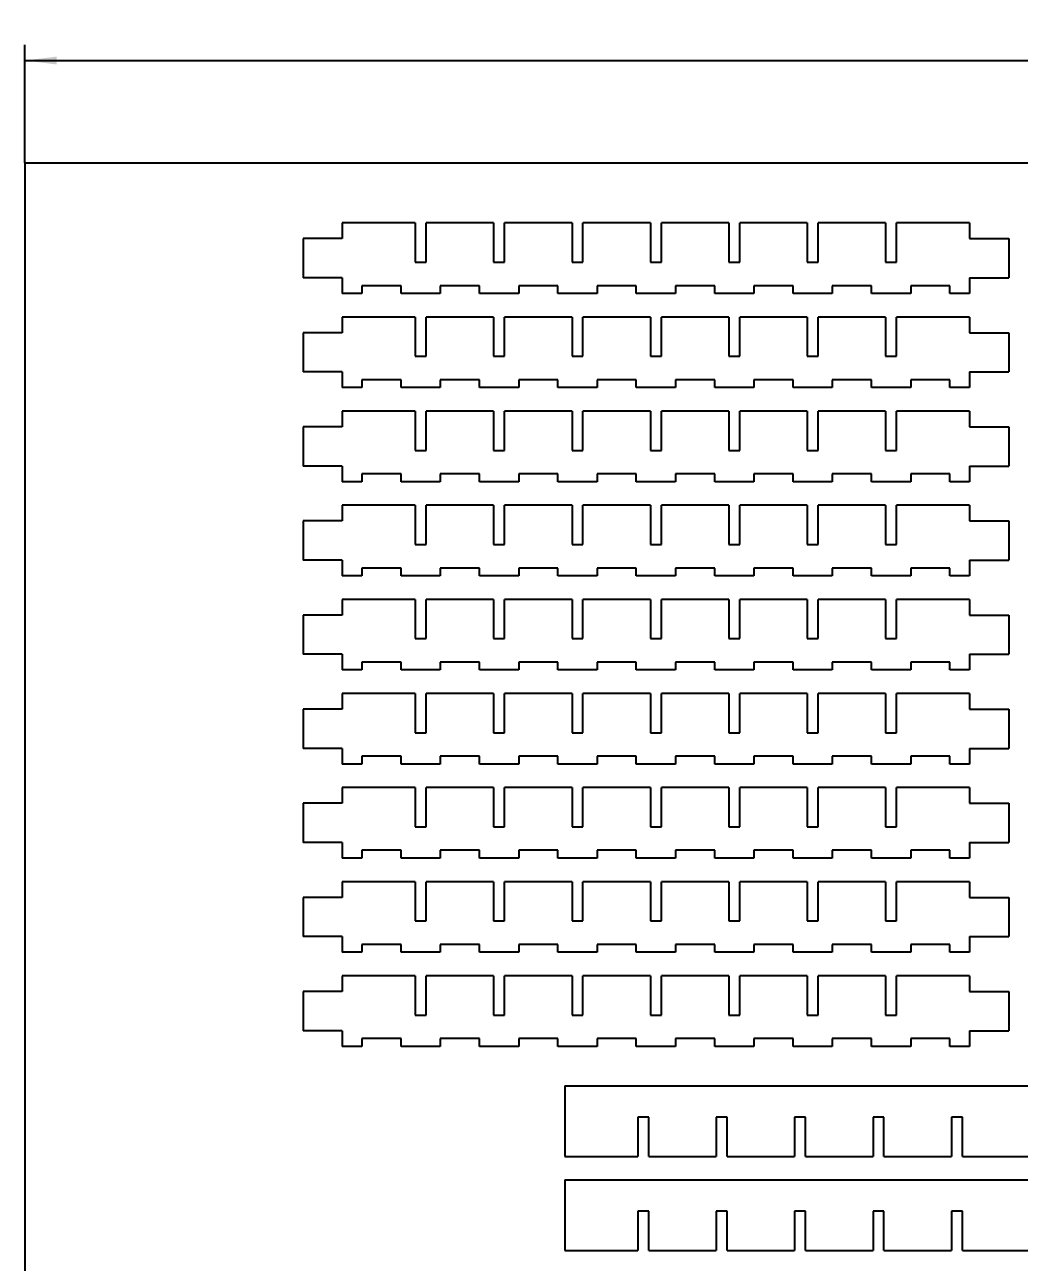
# Model space of a CAD drawing. Header units: millimetres. Extents: x 64 to 545, y 62 to 380.
# Drawn here: x 64.1 to 191, y 222.2 to 380 of the extents above; entities that cross this region are included whole.
import ezdxf

# ---------------------------------------------------------------- set-up
doc = ezdxf.new("R2010")
doc.units = ezdxf.units.MM
doc.layers.add('10', color=7, linetype='Continuous')
doc.styles.add('SLDTEXTSTYLE0', font='TXT', dxfattribs={"width": 0.7})
doc.dimstyles.new('SLDDIMSTYLE0', dxfattribs={"dimtxt": 3.5, "dimasz": 4.08, "dimexe": 0, "dimexo": 0.0625, "dimgap": 0.875, "dimtad": 2, "dimrnd": 1e-09, "dimzin": 12, "dimdsep": 46, "dimtxsty": 'SLDTEXTSTYLE0', "dimsah": 1, "dimcen": 0.09, "dimadec": 0, "dimazin": 3, "dimtfac": 1, "dimtofl": 0, "dimtmove": 0, "dimatfit": 3, "dimfxl": 1, "dimfrac": 2, "dimtolj": 1, "dimtzin": 12, "dimarcsym": 0})

# ---------------------------------------------------------------- blocks, each defined once
blk = doc.blocks.new('_D')
at = {"layer": '10'}
for p, q in [((64.15, 362.4), (64.15, 377.45)), ((514.15, 362.4), (514.15, 377.45)), ((64.15, 375.45), (514.15, 375.45))]:
    blk.add_line(p, q, dxfattribs=at)
for points in [[(64.15, 375.45), (68.23, 374.94), (68.23, 375.95)], [(514.15, 375.45), (510.07, 375.95), (510.07, 374.94)]]:
    blk.add_solid(points, dxfattribs=at)
at = {"layer": '10', "insert": (281.75, 379.96), "char_height": 3.5, "attachment_point": 1, "style": 'SLDTEXTSTYLE0'}
blk.add_mtext('450', dxfattribs=at)

msp = doc.modelspace()

# ---------------------------------------------------------------- linework, layer by layer
at = {"color": 7, "linetype": 'Continuous', "lineweight": 25}
for p, q in [((104.651, 354.737), (104.651, 352.737)), ((113.951, 354.737), (104.651, 354.737)), ((113.951, 354.737), (113.951, 349.737)), ((115.351, 349.737), (115.351, 354.737)), ((123.951, 354.737), (115.351, 354.737)), ((123.951, 354.737), (123.951, 349.737)), ((125.351, 349.737), (125.351, 354.737)), ((133.951, 354.737), (125.351, 354.737)), ((133.951, 354.737), (133.951, 349.737)), ((135.351, 349.737), (135.351, 354.737)), ((143.951, 354.737), (135.351, 354.737)), ((143.951, 354.737), (143.951, 349.737)), ((145.351, 349.737), (145.351, 354.737)), ((153.951, 354.737), (145.351, 354.737)), ((153.951, 354.737), (153.951, 349.737)), ((155.351, 349.737), (155.351, 354.737)), ((163.951, 354.737), (155.351, 354.737)), ((163.951, 354.737), (163.951, 349.737)), ((165.351, 349.737), (165.351, 354.737)), ((173.951, 354.737), (165.351, 354.737)), ((173.951, 354.737), (173.951, 349.737)), ((175.351, 349.737), (175.351, 354.737)), ((184.651, 354.737), (175.351, 354.737)), ((184.651, 354.737), (184.651, 352.737)), ((104.651, 352.737), (99.651, 352.737)), ((99.651, 352.737), (99.651, 347.737)), ((184.651, 352.737), (189.651, 352.737)), ((189.651, 352.737), (189.651, 347.737)), ((113.951, 349.737), (115.351, 349.737)), ((123.951, 349.737), (125.351, 349.737)), ((133.951, 349.737), (135.351, 349.737)), ((143.951, 349.737), (145.351, 349.737)), ((153.951, 349.737), (155.351, 349.737)), ((163.951, 349.737), (165.351, 349.737)), ((173.951, 349.737), (175.351, 349.737)), ((104.651, 347.737), (99.651, 347.737)), ((104.651, 347.737), (104.651, 345.737)), ((184.651, 347.737), (189.651, 347.737)), ((184.651, 347.737), (184.651, 345.737)), ((107.151, 345.737), (104.651, 345.737)), ((112.151, 346.737), (107.151, 346.737)), ((107.151, 346.737), (107.151, 345.737)), ((112.151, 345.737), (112.151, 346.737)), ((117.151, 345.737), (112.151, 345.737)), ((122.151, 346.737), (117.151, 346.737)), ((117.151, 346.737), (117.151, 345.737)), ((122.151, 345.737), (122.151, 346.737)), ((127.151, 345.737), (122.151, 345.737)), ((132.151, 346.737), (127.151, 346.737)), ((127.151, 346.737), (127.151, 345.737)), ((132.151, 345.737), (132.151, 346.737)), ((137.151, 345.737), (132.151, 345.737)), ((142.151, 346.737), (137.151, 346.737)), ((137.151, 346.737), (137.151, 345.737)), ((142.151, 345.737), (142.151, 346.737)), ((147.151, 345.737), (142.151, 345.737)), ((152.151, 346.737), (147.151, 346.737)), ((147.151, 346.737), (147.151, 345.737)), ((152.151, 345.737), (152.151, 346.737)), ((157.151, 345.737), (152.151, 345.737)), ((162.151, 346.737), (157.151, 346.737)), ((157.151, 346.737), (157.151, 345.737)), ((162.151, 345.737), (162.151, 346.737)), ((167.151, 345.737), (162.151, 345.737)), ((172.151, 346.737), (167.151, 346.737)), ((167.151, 346.737), (167.151, 345.737)), ((172.151, 345.737), (172.151, 346.737)), ((177.151, 345.737), (172.151, 345.737)), ((177.151, 346.737), (177.151, 345.737)), ((182.151, 346.737), (177.151, 346.737)), ((182.151, 345.737), (182.151, 346.737)), ((184.651, 345.737), (182.151, 345.737)), ((104.651, 342.737), (104.651, 340.737)), ((113.951, 342.737), (104.651, 342.737)), ((113.951, 342.737), (113.951, 337.737)), ((115.351, 337.737), (115.351, 342.737)), ((123.951, 342.737), (115.351, 342.737)), ((123.951, 342.737), (123.951, 337.737)), ((125.351, 337.737), (125.351, 342.737)), ((133.951, 342.737), (125.351, 342.737)), ((133.951, 342.737), (133.951, 337.737)), ((135.351, 337.737), (135.351, 342.737)), ((143.951, 342.737), (135.351, 342.737)), ((143.951, 342.737), (143.951, 337.737)), ((145.351, 337.737), (145.351, 342.737)), ((153.951, 342.737), (145.351, 342.737)), ((153.951, 342.737), (153.951, 337.737)), ((155.351, 337.737), (155.351, 342.737)), ((163.951, 342.737), (155.351, 342.737)), ((163.951, 342.737), (163.951, 337.737)), ((165.351, 337.737), (165.351, 342.737)), ((173.951, 342.737), (165.351, 342.737)), ((173.951, 342.737), (173.951, 337.737)), ((175.351, 337.737), (175.351, 342.737)), ((184.651, 342.737), (175.351, 342.737)), ((184.651, 342.737), (184.651, 340.737)), ((99.651, 340.737), (99.651, 335.737)), ((104.651, 340.737), (99.651, 340.737)), ((184.651, 340.737), (189.651, 340.737)), ((189.651, 340.737), (189.651, 335.737)), ((113.951, 337.737), (115.351, 337.737)), ((123.951, 337.737), (125.351, 337.737)), ((133.951, 337.737), (135.351, 337.737)), ((143.951, 337.737), (145.351, 337.737)), ((153.951, 337.737), (155.351, 337.737)), ((163.951, 337.737), (165.351, 337.737)), ((173.951, 337.737), (175.351, 337.737)), ((104.651, 335.737), (99.651, 335.737)), ((104.651, 335.737), (104.651, 333.737)), ((112.151, 334.737), (107.151, 334.737)), ((107.151, 334.737), (107.151, 333.737)), ((112.151, 333.737), (112.151, 334.737)), ((122.151, 334.737), (117.151, 334.737)), ((117.151, 334.737), (117.151, 333.737)), ((122.151, 333.737), (122.151, 334.737)), ((132.151, 334.737), (127.151, 334.737)), ((127.151, 334.737), (127.151, 333.737)), ((132.151, 333.737), (132.151, 334.737)), ((142.151, 334.737), (137.151, 334.737)), ((137.151, 334.737), (137.151, 333.737)), ((142.151, 333.737), (142.151, 334.737)), ((152.151, 334.737), (147.151, 334.737)), ((147.151, 334.737), (147.151, 333.737)), ((152.151, 333.737), (152.151, 334.737)), ((162.151, 334.737), (157.151, 334.737)), ((157.151, 334.737), (157.151, 333.737)), ((162.151, 333.737), (162.151, 334.737)), ((172.151, 334.737), (167.151, 334.737)), ((167.151, 334.737), (167.151, 333.737)), ((172.151, 333.737), (172.151, 334.737)), ((177.151, 334.737), (177.151, 333.737)), ((182.151, 334.737), (177.151, 334.737)), ((182.151, 333.737), (182.151, 334.737)), ((184.651, 335.737), (184.651, 333.737)), ((184.651, 335.737), (189.651, 335.737)), ((107.151, 333.737), (104.651, 333.737)), ((117.151, 333.737), (112.151, 333.737)), ((127.151, 333.737), (122.151, 333.737)), ((137.151, 333.737), (132.151, 333.737)), ((147.151, 333.737), (142.151, 333.737)), ((157.151, 333.737), (152.151, 333.737)), ((167.151, 333.737), (162.151, 333.737)), ((177.151, 333.737), (172.151, 333.737)), ((184.651, 333.737), (182.151, 333.737)), ((104.651, 330.737), (104.651, 328.737)), ((113.951, 330.737), (104.651, 330.737)), ((113.951, 330.737), (113.951, 325.737)), ((123.951, 330.737), (115.351, 330.737)), ((115.351, 325.737), (115.351, 330.737)), ((123.951, 330.737), (123.951, 325.737)), ((125.351, 325.737), (125.351, 330.737)), ((133.951, 330.737), (125.351, 330.737)), ((133.951, 330.737), (133.951, 325.737)), ((143.951, 330.737), (135.351, 330.737)), ((135.351, 325.737), (135.351, 330.737)), ((143.951, 330.737), (143.951, 325.737)), ((153.951, 330.737), (145.351, 330.737)), ((145.351, 325.737), (145.351, 330.737)), ((153.951, 330.737), (153.951, 325.737)), ((163.951, 330.737), (155.351, 330.737)), ((155.351, 325.737), (155.351, 330.737)), ((163.951, 330.737), (163.951, 325.737)), ((173.951, 330.737), (165.351, 330.737)), ((165.351, 325.737), (165.351, 330.737)), ((173.951, 330.737), (173.951, 325.737)), ((184.651, 330.737), (175.351, 330.737)), ((175.351, 325.737), (175.351, 330.737)), ((184.651, 330.737), (184.651, 328.737)), ((99.651, 328.737), (99.651, 323.737)), ((104.651, 328.737), (99.651, 328.737)), ((184.651, 328.737), (189.651, 328.737)), ((189.651, 328.737), (189.651, 323.737)), ((113.951, 325.737), (115.351, 325.737)), ((123.951, 325.737), (125.351, 325.737)), ((133.951, 325.737), (135.351, 325.737)), ((143.951, 325.737), (145.351, 325.737)), ((153.951, 325.737), (155.351, 325.737)), ((163.951, 325.737), (165.351, 325.737)), ((173.951, 325.737), (175.351, 325.737)), ((104.651, 323.737), (99.651, 323.737)), ((104.651, 323.737), (104.651, 321.737)), ((184.651, 323.737), (189.651, 323.737)), ((184.651, 323.737), (184.651, 321.737)), ((107.151, 322.737), (107.151, 321.737)), ((112.151, 322.737), (107.151, 322.737)), ((112.151, 321.737), (112.151, 322.737)), ((117.151, 322.737), (117.151, 321.737)), ((122.151, 322.737), (117.151, 322.737)), ((122.151, 321.737), (122.151, 322.737)), ((127.151, 322.737), (127.151, 321.737)), ((132.151, 322.737), (127.151, 322.737)), ((132.151, 321.737), (132.151, 322.737)), ((137.151, 322.737), (137.151, 321.737)), ((142.151, 322.737), (137.151, 322.737)), ((142.151, 321.737), (142.151, 322.737)), ((147.151, 322.737), (147.151, 321.737)), ((152.151, 322.737), (147.151, 322.737)), ((152.151, 321.737), (152.151, 322.737)), ((162.151, 322.737), (157.151, 322.737)), ((157.151, 322.737), (157.151, 321.737)), ((162.151, 321.737), (162.151, 322.737)), ((167.151, 322.737), (167.151, 321.737)), ((172.151, 322.737), (167.151, 322.737)), ((172.151, 321.737), (172.151, 322.737)), ((177.151, 322.737), (177.151, 321.737)), ((182.151, 322.737), (177.151, 322.737)), ((182.151, 321.737), (182.151, 322.737)), ((107.151, 321.737), (104.651, 321.737)), ((117.151, 321.737), (112.151, 321.737)), ((127.151, 321.737), (122.151, 321.737)), ((137.151, 321.737), (132.151, 321.737)), ((147.151, 321.737), (142.151, 321.737)), ((157.151, 321.737), (152.151, 321.737)), ((167.151, 321.737), (162.151, 321.737)), ((177.151, 321.737), (172.151, 321.737)), ((184.651, 321.737), (182.151, 321.737)), ((113.951, 318.737), (104.651, 318.737)), ((104.651, 318.737), (104.651, 316.737)), ((113.951, 318.737), (113.951, 313.737)), ((115.351, 313.737), (115.351, 318.737)), ((123.951, 318.737), (115.351, 318.737)), ((123.951, 318.737), (123.951, 313.737)), ((125.351, 313.737), (125.351, 318.737)), ((133.951, 318.737), (125.351, 318.737)), ((133.951, 318.737), (133.951, 313.737)), ((135.351, 313.737), (135.351, 318.737)), ((143.951, 318.737), (135.351, 318.737)), ((143.951, 318.737), (143.951, 313.737)), ((145.351, 313.737), (145.351, 318.737)), ((153.951, 318.737), (145.351, 318.737)), ((153.951, 318.737), (153.951, 313.737)), ((155.351, 313.737), (155.351, 318.737)), ((163.951, 318.737), (155.351, 318.737)), ((163.951, 318.737), (163.951, 313.737)), ((165.351, 313.737), (165.351, 318.737)), ((173.951, 318.737), (165.351, 318.737)), ((173.951, 318.737), (173.951, 313.737)), ((175.351, 313.737), (175.351, 318.737)), ((184.651, 318.737), (175.351, 318.737)), ((184.651, 318.737), (184.651, 316.737)), ((104.651, 316.737), (99.651, 316.737)), ((99.651, 316.737), (99.651, 311.737)), ((184.651, 316.737), (189.651, 316.737)), ((189.651, 316.737), (189.651, 311.737)), ((113.951, 313.737), (115.351, 313.737)), ((123.951, 313.737), (125.351, 313.737)), ((133.951, 313.737), (135.351, 313.737)), ((143.951, 313.737), (145.351, 313.737)), ((153.951, 313.737), (155.351, 313.737)), ((163.951, 313.737), (165.351, 313.737)), ((173.951, 313.737), (175.351, 313.737)), ((104.651, 311.737), (99.651, 311.737)), ((104.651, 311.737), (104.651, 309.737)), ((184.651, 311.737), (184.651, 309.737)), ((184.651, 311.737), (189.651, 311.737)), ((107.151, 309.737), (104.651, 309.737)), ((112.151, 310.737), (107.151, 310.737)), ((107.151, 310.737), (107.151, 309.737)), ((112.151, 309.737), (112.151, 310.737)), ((117.151, 309.737), (112.151, 309.737)), ((122.151, 310.737), (117.151, 310.737)), ((117.151, 310.737), (117.151, 309.737)), ((122.151, 309.737), (122.151, 310.737)), ((127.151, 309.737), (122.151, 309.737)), ((132.151, 310.737), (127.151, 310.737)), ((127.151, 310.737), (127.151, 309.737)), ((132.151, 309.737), (132.151, 310.737)), ((137.151, 309.737), (132.151, 309.737)), ((142.151, 310.737), (137.151, 310.737)), ((137.151, 310.737), (137.151, 309.737)), ((142.151, 309.737), (142.151, 310.737)), ((147.151, 309.737), (142.151, 309.737)), ((147.151, 310.737), (147.151, 309.737)), ((152.151, 310.737), (147.151, 310.737)), ((152.151, 309.737), (152.151, 310.737)), ((157.151, 309.737), (152.151, 309.737)), ((157.151, 310.737), (157.151, 309.737)), ((162.151, 310.737), (157.151, 310.737)), ((162.151, 309.737), (162.151, 310.737)), ((167.151, 309.737), (162.151, 309.737)), ((167.151, 310.737), (167.151, 309.737)), ((172.151, 310.737), (167.151, 310.737)), ((172.151, 309.737), (172.151, 310.737)), ((177.151, 309.737), (172.151, 309.737)), ((177.151, 310.737), (177.151, 309.737)), ((182.151, 310.737), (177.151, 310.737)), ((182.151, 309.737), (182.151, 310.737)), ((184.651, 309.737), (182.151, 309.737)), ((104.651, 306.737), (104.651, 304.737)), ((113.951, 306.737), (104.651, 306.737)), ((113.951, 306.737), (113.951, 301.737)), ((115.351, 301.737), (115.351, 306.737)), ((123.951, 306.737), (115.351, 306.737)), ((123.951, 306.737), (123.951, 301.737)), ((125.351, 301.737), (125.351, 306.737)), ((133.951, 306.737), (125.351, 306.737)), ((133.951, 306.737), (133.951, 301.737)), ((135.351, 301.737), (135.351, 306.737)), ((143.951, 306.737), (135.351, 306.737)), ((143.951, 306.737), (143.951, 301.737)), ((145.351, 301.737), (145.351, 306.737)), ((153.951, 306.737), (145.351, 306.737)), ((153.951, 306.737), (153.951, 301.737)), ((155.351, 301.737), (155.351, 306.737)), ((163.951, 306.737), (155.351, 306.737)), ((163.951, 306.737), (163.951, 301.737)), ((173.951, 306.737), (165.351, 306.737)), ((165.351, 301.737), (165.351, 306.737)), ((173.951, 306.737), (173.951, 301.737)), ((175.351, 301.737), (175.351, 306.737)), ((184.651, 306.737), (175.351, 306.737)), ((184.651, 306.737), (184.651, 304.737)), ((104.651, 304.737), (99.651, 304.737)), ((99.651, 304.737), (99.651, 299.737)), ((184.651, 304.737), (189.651, 304.737)), ((189.651, 304.737), (189.651, 299.737)), ((113.951, 301.737), (115.351, 301.737)), ((123.951, 301.737), (125.351, 301.737)), ((133.951, 301.737), (135.351, 301.737)), ((143.951, 301.737), (145.351, 301.737)), ((153.951, 301.737), (155.351, 301.737)), ((163.951, 301.737), (165.351, 301.737)), ((173.951, 301.737), (175.351, 301.737)), ((104.651, 299.737), (99.651, 299.737)), ((104.651, 299.737), (104.651, 297.737)), ((107.151, 298.737), (107.151, 297.737)), ((112.151, 298.737), (107.151, 298.737)), ((112.151, 297.737), (112.151, 298.737)), ((117.151, 298.737), (117.151, 297.737)), ((122.151, 298.737), (117.151, 298.737)), ((122.151, 297.737), (122.151, 298.737)), ((132.151, 298.737), (127.151, 298.737)), ((127.151, 298.737), (127.151, 297.737)), ((132.151, 297.737), (132.151, 298.737)), ((142.151, 298.737), (137.151, 298.737)), ((137.151, 298.737), (137.151, 297.737)), ((142.151, 297.737), (142.151, 298.737)), ((152.151, 298.737), (147.151, 298.737)), ((147.151, 298.737), (147.151, 297.737)), ((152.151, 297.737), (152.151, 298.737)), ((157.151, 298.737), (157.151, 297.737)), ((162.151, 298.737), (157.151, 298.737)), ((162.151, 297.737), (162.151, 298.737)), ((172.151, 298.737), (167.151, 298.737)), ((167.151, 298.737), (167.151, 297.737)), ((172.151, 297.737), (172.151, 298.737)), ((177.151, 298.737), (177.151, 297.737)), ((182.151, 298.737), (177.151, 298.737)), ((182.151, 297.737), (182.151, 298.737)), ((184.651, 299.737), (189.651, 299.737)), ((184.651, 299.737), (184.651, 297.737)), ((107.151, 297.737), (104.651, 297.737)), ((117.151, 297.737), (112.151, 297.737)), ((127.151, 297.737), (122.151, 297.737)), ((137.151, 297.737), (132.151, 297.737)), ((147.151, 297.737), (142.151, 297.737)), ((157.151, 297.737), (152.151, 297.737)), ((167.151, 297.737), (162.151, 297.737)), ((177.151, 297.737), (172.151, 297.737)), ((184.651, 297.737), (182.151, 297.737)), ((113.951, 294.737), (104.651, 294.737)), ((104.651, 294.737), (104.651, 292.737)), ((113.951, 294.737), (113.951, 289.737)), ((115.351, 289.737), (115.351, 294.737)), ((123.951, 294.737), (115.351, 294.737)), ((123.951, 294.737), (123.951, 289.737)), ((125.351, 289.737), (125.351, 294.737)), ((133.951, 294.737), (125.351, 294.737)), ((133.951, 294.737), (133.951, 289.737)), ((135.351, 289.737), (135.351, 294.737)), ((143.951, 294.737), (135.351, 294.737)), ((143.951, 294.737), (143.951, 289.737)), ((145.351, 289.737), (145.351, 294.737)), ((153.951, 294.737), (145.351, 294.737)), ((153.951, 294.737), (153.951, 289.737)), ((155.351, 289.737), (155.351, 294.737)), ((163.951, 294.737), (155.351, 294.737)), ((163.951, 294.737), (163.951, 289.737)), ((165.351, 289.737), (165.351, 294.737)), ((173.951, 294.737), (165.351, 294.737)), ((173.951, 294.737), (173.951, 289.737)), ((175.351, 289.737), (175.351, 294.737)), ((184.651, 294.737), (175.351, 294.737)), ((184.651, 294.737), (184.651, 292.737)), ((99.651, 292.737), (99.651, 287.737)), ((104.651, 292.737), (99.651, 292.737)), ((184.651, 292.737), (189.651, 292.737)), ((189.651, 292.737), (189.651, 287.737)), ((113.951, 289.737), (115.351, 289.737)), ((123.951, 289.737), (125.351, 289.737)), ((133.951, 289.737), (135.351, 289.737)), ((143.951, 289.737), (145.351, 289.737)), ((153.951, 289.737), (155.351, 289.737)), ((163.951, 289.737), (165.351, 289.737)), ((173.951, 289.737), (175.351, 289.737)), ((104.651, 287.737), (99.651, 287.737)), ((104.651, 287.737), (104.651, 285.737)), ((184.651, 287.737), (189.651, 287.737)), ((184.651, 287.737), (184.651, 285.737)), ((107.151, 285.737), (104.651, 285.737)), ((112.151, 286.737), (107.151, 286.737)), ((107.151, 286.737), (107.151, 285.737)), ((112.151, 285.737), (112.151, 286.737)), ((117.151, 285.737), (112.151, 285.737)), ((122.151, 286.737), (117.151, 286.737)), ((117.151, 286.737), (117.151, 285.737)), ((122.151, 285.737), (122.151, 286.737)), ((127.151, 285.737), (122.151, 285.737)), ((127.151, 286.737), (127.151, 285.737)), ((132.151, 286.737), (127.151, 286.737)), ((132.151, 285.737), (132.151, 286.737)), ((137.151, 285.737), (132.151, 285.737)), ((142.151, 286.737), (137.151, 286.737)), ((137.151, 286.737), (137.151, 285.737)), ((142.151, 285.737), (142.151, 286.737)), ((147.151, 285.737), (142.151, 285.737)), ((147.151, 286.737), (147.151, 285.737)), ((152.151, 286.737), (147.151, 286.737)), ((152.151, 285.737), (152.151, 286.737)), ((157.151, 285.737), (152.151, 285.737)), ((157.151, 286.737), (157.151, 285.737)), ((162.151, 286.737), (157.151, 286.737)), ((162.151, 285.737), (162.151, 286.737)), ((167.151, 285.737), (162.151, 285.737)), ((172.151, 286.737), (167.151, 286.737)), ((167.151, 286.737), (167.151, 285.737)), ((172.151, 285.737), (172.151, 286.737)), ((177.151, 285.737), (172.151, 285.737)), ((177.151, 286.737), (177.151, 285.737)), ((182.151, 286.737), (177.151, 286.737)), ((182.151, 285.737), (182.151, 286.737)), ((184.651, 285.737), (182.151, 285.737)), ((104.651, 282.737), (104.651, 280.737)), ((113.951, 282.737), (104.651, 282.737)), ((113.951, 282.737), (113.951, 277.737)), ((115.351, 277.737), (115.351, 282.737)), ((123.951, 282.737), (115.351, 282.737)), ((123.951, 282.737), (123.951, 277.737)), ((125.351, 277.737), (125.351, 282.737)), ((133.951, 282.737), (125.351, 282.737)), ((133.951, 282.737), (133.951, 277.737)), ((135.351, 277.737), (135.351, 282.737)), ((143.951, 282.737), (135.351, 282.737)), ((143.951, 282.737), (143.951, 277.737)), ((145.351, 277.737), (145.351, 282.737)), ((153.951, 282.737), (145.351, 282.737)), ((153.951, 282.737), (153.951, 277.737)), ((163.951, 282.737), (155.351, 282.737)), ((155.351, 277.737), (155.351, 282.737)), ((163.951, 282.737), (163.951, 277.737)), ((173.951, 282.737), (165.351, 282.737)), ((165.351, 277.737), (165.351, 282.737)), ((173.951, 282.737), (173.951, 277.737)), ((184.651, 282.737), (175.351, 282.737)), ((175.351, 277.737), (175.351, 282.737)), ((184.651, 282.737), (184.651, 280.737)), ((104.651, 280.737), (99.651, 280.737)), ((99.651, 280.737), (99.651, 275.737)), ((184.651, 280.737), (189.651, 280.737)), ((189.651, 280.737), (189.651, 275.737)), ((113.951, 277.737), (115.351, 277.737)), ((123.951, 277.737), (125.351, 277.737)), ((133.951, 277.737), (135.351, 277.737)), ((143.951, 277.737), (145.351, 277.737)), ((153.951, 277.737), (155.351, 277.737)), ((163.951, 277.737), (165.351, 277.737)), ((173.951, 277.737), (175.351, 277.737)), ((104.651, 275.737), (99.651, 275.737)), ((104.651, 275.737), (104.651, 273.737)), ((112.151, 274.737), (107.151, 274.737)), ((107.151, 274.737), (107.151, 273.737)), ((112.151, 273.737), (112.151, 274.737)), ((122.151, 274.737), (117.151, 274.737)), ((117.151, 274.737), (117.151, 273.737)), ((122.151, 273.737), (122.151, 274.737)), ((132.151, 274.737), (127.151, 274.737)), ((127.151, 274.737), (127.151, 273.737)), ((132.151, 273.737), (132.151, 274.737)), ((142.151, 274.737), (137.151, 274.737)), ((137.151, 274.737), (137.151, 273.737)), ((142.151, 273.737), (142.151, 274.737)), ((152.151, 274.737), (147.151, 274.737)), ((147.151, 274.737), (147.151, 273.737)), ((152.151, 273.737), (152.151, 274.737)), ((162.151, 274.737), (157.151, 274.737)), ((157.151, 274.737), (157.151, 273.737)), ((162.151, 273.737), (162.151, 274.737)), ((172.151, 274.737), (167.151, 274.737)), ((167.151, 274.737), (167.151, 273.737)), ((172.151, 273.737), (172.151, 274.737)), ((177.151, 274.737), (177.151, 273.737)), ((182.151, 274.737), (177.151, 274.737)), ((182.151, 273.737), (182.151, 274.737)), ((184.651, 275.737), (184.651, 273.737)), ((184.651, 275.737), (189.651, 275.737)), ((107.151, 273.737), (104.651, 273.737)), ((117.151, 273.737), (112.151, 273.737)), ((127.151, 273.737), (122.151, 273.737)), ((137.151, 273.737), (132.151, 273.737)), ((147.151, 273.737), (142.151, 273.737)), ((157.151, 273.737), (152.151, 273.737)), ((167.151, 273.737), (162.151, 273.737)), ((177.151, 273.737), (172.151, 273.737)), ((184.651, 273.737), (182.151, 273.737)), ((113.951, 270.737), (104.651, 270.737)), ((104.651, 270.737), (104.651, 268.737)), ((113.951, 270.737), (113.951, 265.737)), ((115.351, 265.737), (115.351, 270.737)), ((123.951, 270.737), (115.351, 270.737)), ((123.951, 270.737), (123.951, 265.737)), ((125.351, 265.737), (125.351, 270.737)), ((133.951, 270.737), (125.351, 270.737)), ((133.951, 270.737), (133.951, 265.737)), ((135.351, 265.737), (135.351, 270.737)), ((143.951, 270.737), (135.351, 270.737)), ((143.951, 270.737), (143.951, 265.737)), ((145.351, 265.737), (145.351, 270.737)), ((153.951, 270.737), (145.351, 270.737)), ((153.951, 270.737), (153.951, 265.737)), ((155.351, 265.737), (155.351, 270.737)), ((163.951, 270.737), (155.351, 270.737)), ((163.951, 270.737), (163.951, 265.737)), ((165.351, 265.737), (165.351, 270.737)), ((173.951, 270.737), (165.351, 270.737)), ((173.951, 270.737), (173.951, 265.737)), ((175.351, 265.737), (175.351, 270.737)), ((184.651, 270.737), (175.351, 270.737)), ((184.651, 270.737), (184.651, 268.737)), ((104.651, 268.737), (99.651, 268.737)), ((99.651, 268.737), (99.651, 263.737)), ((184.651, 268.737), (189.651, 268.737)), ((189.651, 268.737), (189.651, 263.737)), ((113.951, 265.737), (115.351, 265.737)), ((123.951, 265.737), (125.351, 265.737)), ((133.951, 265.737), (135.351, 265.737)), ((143.951, 265.737), (145.351, 265.737)), ((153.951, 265.737), (155.351, 265.737)), ((163.951, 265.737), (165.351, 265.737)), ((173.951, 265.737), (175.351, 265.737)), ((104.651, 263.737), (99.651, 263.737)), ((104.651, 263.737), (104.651, 261.737)), ((184.651, 263.737), (184.651, 261.737)), ((184.651, 263.737), (189.651, 263.737)), ((112.151, 262.737), (107.151, 262.737)), ((107.151, 262.737), (107.151, 261.737)), ((112.151, 261.737), (112.151, 262.737)), ((122.151, 262.737), (117.151, 262.737)), ((117.151, 262.737), (117.151, 261.737)), ((122.151, 261.737), (122.151, 262.737)), ((132.151, 262.737), (127.151, 262.737)), ((127.151, 262.737), (127.151, 261.737)), ((132.151, 261.737), (132.151, 262.737)), ((142.151, 262.737), (137.151, 262.737)), ((137.151, 262.737), (137.151, 261.737)), ((142.151, 261.737), (142.151, 262.737)), ((152.151, 262.737), (147.151, 262.737)), ((147.151, 262.737), (147.151, 261.737)), ((152.151, 261.737), (152.151, 262.737)), ((162.151, 262.737), (157.151, 262.737)), ((157.151, 262.737), (157.151, 261.737)), ((162.151, 261.737), (162.151, 262.737)), ((172.151, 262.737), (167.151, 262.737)), ((167.151, 262.737), (167.151, 261.737)), ((172.151, 261.737), (172.151, 262.737)), ((177.151, 262.737), (177.151, 261.737)), ((182.151, 262.737), (177.151, 262.737)), ((182.151, 261.737), (182.151, 262.737)), ((107.151, 261.737), (104.651, 261.737)), ((117.151, 261.737), (112.151, 261.737)), ((127.151, 261.737), (122.151, 261.737)), ((137.151, 261.737), (132.151, 261.737)), ((147.151, 261.737), (142.151, 261.737)), ((157.151, 261.737), (152.151, 261.737)), ((167.151, 261.737), (162.151, 261.737)), ((177.151, 261.737), (172.151, 261.737)), ((184.651, 261.737), (182.151, 261.737)), ((104.651, 258.737), (104.651, 256.737)), ((113.951, 258.737), (104.651, 258.737)), ((113.951, 258.737), (113.951, 253.737)), ((115.351, 253.737), (115.351, 258.737)), ((123.951, 258.737), (115.351, 258.737)), ((123.951, 258.737), (123.951, 253.737)), ((125.351, 253.737), (125.351, 258.737)), ((133.951, 258.737), (125.351, 258.737)), ((133.951, 258.737), (133.951, 253.737)), ((135.351, 253.737), (135.351, 258.737)), ((143.951, 258.737), (135.351, 258.737)), ((143.951, 258.737), (143.951, 253.737)), ((145.351, 253.737), (145.351, 258.737)), ((153.951, 258.737), (145.351, 258.737)), ((153.951, 258.737), (153.951, 253.737)), ((155.351, 253.737), (155.351, 258.737)), ((163.951, 258.737), (155.351, 258.737)), ((163.951, 258.737), (163.951, 253.737)), ((165.351, 253.737), (165.351, 258.737)), ((173.951, 258.737), (165.351, 258.737)), ((173.951, 258.737), (173.951, 253.737)), ((175.351, 253.737), (175.351, 258.737)), ((184.651, 258.737), (175.351, 258.737)), ((184.651, 258.737), (184.651, 256.737)), ((99.651, 256.737), (99.651, 251.737)), ((104.651, 256.737), (99.651, 256.737)), ((184.651, 256.737), (189.651, 256.737)), ((189.651, 256.737), (189.651, 251.737)), ((113.951, 253.737), (115.351, 253.737)), ((123.951, 253.737), (125.351, 253.737)), ((133.951, 253.737), (135.351, 253.737)), ((143.951, 253.737), (145.351, 253.737)), ((153.951, 253.737), (155.351, 253.737)), ((163.951, 253.737), (165.351, 253.737)), ((173.951, 253.737), (175.351, 253.737)), ((104.651, 251.737), (99.651, 251.737)), ((104.651, 251.737), (104.651, 249.737)), ((184.651, 251.737), (189.651, 251.737)), ((184.651, 251.737), (184.651, 249.737)), ((107.151, 249.737), (104.651, 249.737)), ((107.151, 250.737), (107.151, 249.737)), ((112.151, 250.737), (107.151, 250.737)), ((112.151, 249.737), (112.151, 250.737)), ((117.151, 249.737), (112.151, 249.737)), ((122.151, 250.737), (117.151, 250.737)), ((117.151, 250.737), (117.151, 249.737)), ((122.151, 249.737), (122.151, 250.737)), ((127.151, 249.737), (122.151, 249.737)), ((127.151, 250.737), (127.151, 249.737)), ((132.151, 250.737), (127.151, 250.737)), ((132.151, 249.737), (132.151, 250.737)), ((137.151, 249.737), (132.151, 249.737)), ((142.151, 250.737), (137.151, 250.737)), ((137.151, 250.737), (137.151, 249.737)), ((142.151, 249.737), (142.151, 250.737)), ((147.151, 249.737), (142.151, 249.737)), ((147.151, 250.737), (147.151, 249.737)), ((152.151, 250.737), (147.151, 250.737)), ((152.151, 249.737), (152.151, 250.737)), ((157.151, 249.737), (152.151, 249.737)), ((162.151, 250.737), (157.151, 250.737)), ((157.151, 250.737), (157.151, 249.737)), ((162.151, 249.737), (162.151, 250.737)), ((167.151, 249.737), (162.151, 249.737)), ((167.151, 250.737), (167.151, 249.737)), ((172.151, 250.737), (167.151, 250.737)), ((172.151, 249.737), (172.151, 250.737)), ((177.151, 249.737), (172.151, 249.737)), ((177.151, 250.737), (177.151, 249.737)), ((182.151, 250.737), (177.151, 250.737)), ((182.151, 249.737), (182.151, 250.737)), ((184.651, 249.737), (182.151, 249.737)), ((133.044, 244.711), (453.044, 244.711)), ((133.044, 244.711), (133.044, 235.711)), ((143.744, 240.711), (142.344, 240.711)), ((142.344, 240.711), (142.344, 235.711)), ((143.744, 235.711), (143.744, 240.711)), ((153.744, 240.711), (152.344, 240.711)), ((152.344, 240.711), (152.344, 235.711)), ((153.744, 235.711), (153.744, 240.711)), ((163.744, 240.711), (162.344, 240.711)), ((162.344, 240.711), (162.344, 235.711)), ((163.744, 235.711), (163.744, 240.711)), ((173.744, 240.711), (172.344, 240.711)), ((172.344, 240.711), (172.344, 235.711)), ((173.744, 235.711), (173.744, 240.711)), ((183.744, 240.711), (182.344, 240.711)), ((182.344, 240.711), (182.344, 235.711)), ((183.744, 235.711), (183.744, 240.711)), ((133.044, 235.711), (142.344, 235.711)), ((143.744, 235.711), (152.344, 235.711)), ((153.744, 235.711), (162.344, 235.711)), ((163.744, 235.711), (172.344, 235.711)), ((173.744, 235.711), (182.344, 235.711)), ((183.744, 235.711), (192.344, 235.711)), ((133.044, 232.711), (133.044, 223.711)), ((133.044, 232.711), (453.044, 232.711)), ((142.344, 228.711), (142.344, 223.711)), ((143.744, 228.711), (142.344, 228.711)), ((143.744, 223.711), (143.744, 228.711)), ((153.744, 228.711), (152.344, 228.711)), ((152.344, 228.711), (152.344, 223.711)), ((153.744, 223.711), (153.744, 228.711)), ((163.744, 228.711), (162.344, 228.711)), ((162.344, 228.711), (162.344, 223.711)), ((163.744, 223.711), (163.744, 228.711)), ((173.744, 228.711), (172.344, 228.711)), ((172.344, 228.711), (172.344, 223.711)), ((173.744, 223.711), (173.744, 228.711)), ((183.744, 228.711), (182.344, 228.711)), ((182.344, 228.711), (182.344, 223.711)), ((183.744, 223.711), (183.744, 228.711)), ((133.044, 223.711), (142.344, 223.711)), ((143.744, 223.711), (152.344, 223.711)), ((153.744, 223.711), (162.344, 223.711)), ((163.744, 223.711), (172.344, 223.711)), ((173.744, 223.711), (182.344, 223.711)), ((183.744, 223.711), (192.344, 223.711))]:
    msp.add_line(p, q, dxfattribs=at)
at = {"layer": '10'}
for q in [(514.147, 362.399), (64.147, 62.399)]:
    msp.add_line((64.147, 362.399), q, dxfattribs=at)

# ---------------------------------------------------------------- dimensions: what is measured, and where the dimension line sits
dim = msp.add_linear_dim(base=(514.147, 375.446), p1=(64.147, 362.399), p2=(514.147, 362.399), dimstyle='SLDDIMSTYLE0', dxfattribs=at)
dim.commit()
dim.dimension.update_dxf_attribs({"geometry": '_D', "text_midpoint": (284.053, 375.446), "dimtype": 160})

doc.saveas('drawing.dxf')
